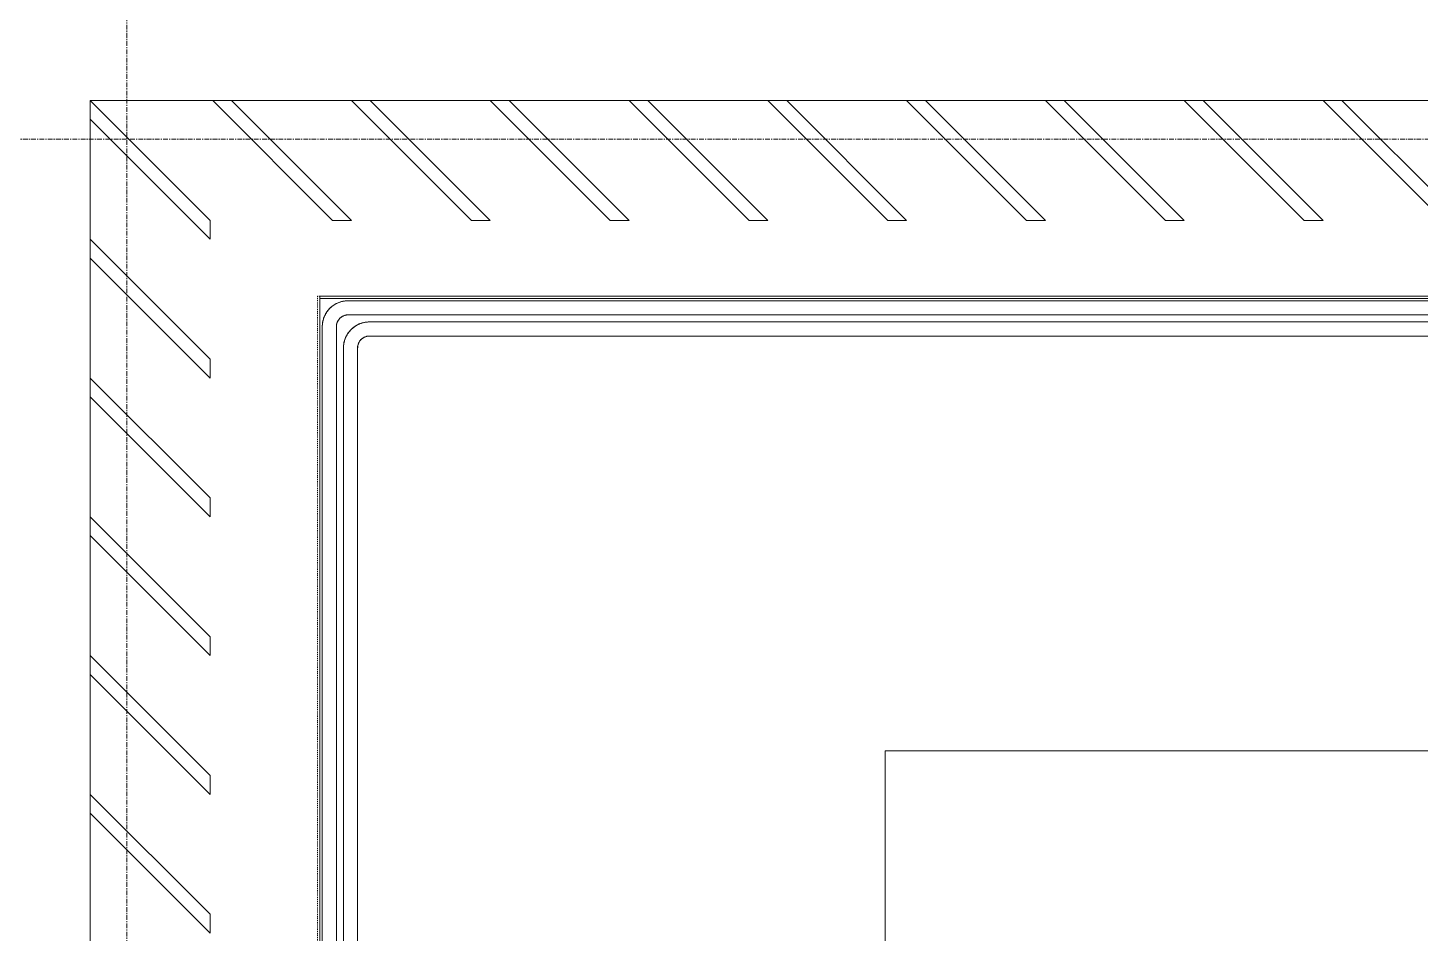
# Model space of a CAD drawing. Header units: inches. Extents: x -1714 to 1984, y -1043 to 970.
# Drawn here: x -1415.4 to -1267.6, y 583 to 679 of the extents above; entities that cross this region are included whole.
import ezdxf

# ---------------------------------------------------------------- set-up
doc = ezdxf.new("R2010")
doc.units = ezdxf.units.IN
doc.header["$MEASUREMENT"] = 0
doc.linetypes.add('Grid Line 1_2_', pattern=[0.875, 0.5, -0.125, 0.125, -0.125])
doc.linetypes.add('Overhead 1_16_', pattern=[0.101562, 0.0625, -0.039062])
for name, color, linetype, lineweight in [('A-FLOR', 192, 'Continuous', 13), ('A-FLOR-HRAL', 11, 'Continuous', 9), ('A-MASS', 70, 'Continuous', 9), ('S-GRID', 1, 'Continuous', 9), ('S-STRS', 31, 'Continuous', 9), ('S-STRS-ANNO', 31, 'Continuous', 9), ('S-STRS-MBND', 31, 'Overhead 1_16_', 9)]:
    doc.layers.add(name, color=color, linetype=linetype, lineweight=lineweight)

# ---------------------------------------------------------------- blocks, each defined once
blk = doc.blocks.new('Top Rail Type - Top Rail_Internal_-1481292-L2 - Architectural')
at = {"layer": 'A-FLOR-HRAL'}
for p, q in [((-1061.59, 650.06), (-1381.37, 650.06)), ((-1384.12, 647.31), (-1384.12, 554.88)), ((-1382.62, 554.88), (-1382.62, 647.31)), ((-1381.37, 648.56), (-1061.59, 648.56))]:
    blk.add_line(p, q, dxfattribs=at)
at = {"layer": 'A-FLOR-HRAL', "flags": 128}
for points in [[(-1381.37, 650.06), (-1381.48, 650.06), (-1381.58, 650.05), (-1381.69, 650.04), (-1381.8, 650.02), (-1381.91, 650), (-1382.02, 649.98), (-1382.13, 649.95), (-1382.23, 649.92), (-1382.33, 649.88), (-1382.44, 649.84), (-1382.54, 649.8), (-1382.64, 649.75), (-1382.73, 649.69), (-1382.83, 649.64), (-1382.92, 649.58), (-1383.01, 649.51), (-1383.09, 649.45), (-1383.18, 649.38), (-1383.26, 649.3), (-1383.34, 649.22), (-1383.41, 649.14), (-1383.48, 649.06), (-1383.55, 648.97), (-1383.62, 648.89), (-1383.68, 648.79), (-1383.74, 648.7), (-1383.79, 648.6), (-1383.84, 648.51), (-1383.89, 648.41), (-1383.93, 648.3), (-1383.97, 648.2), (-1384, 648.1), (-1384.03, 647.99), (-1384.05, 647.88), (-1384.08, 647.78), (-1384.09, 647.67), (-1384.1, 647.56), (-1384.11, 647.45), (-1384.11, 647.34), (-1384.12, 647.31)], [(-1382.62, 647.31), (-1382.61, 647.36), (-1382.61, 647.41), (-1382.61, 647.46), (-1382.6, 647.51), (-1382.59, 647.56), (-1382.58, 647.61), (-1382.57, 647.65), (-1382.55, 647.7), (-1382.53, 647.75), (-1382.52, 647.8), (-1382.5, 647.84), (-1382.47, 647.89), (-1382.45, 647.93), (-1382.42, 647.97), (-1382.4, 648.01), (-1382.37, 648.05), (-1382.34, 648.09), (-1382.3, 648.13), (-1382.27, 648.17), (-1382.24, 648.21), (-1382.2, 648.24), (-1382.16, 648.27), (-1382.12, 648.3), (-1382.08, 648.33), (-1382.04, 648.36), (-1382, 648.39), (-1381.95, 648.41), (-1381.91, 648.43), (-1381.86, 648.45), (-1381.82, 648.47), (-1381.77, 648.49), (-1381.72, 648.51), (-1381.68, 648.52), (-1381.63, 648.53), (-1381.58, 648.54), (-1381.53, 648.55), (-1381.48, 648.55), (-1381.43, 648.56), (-1381.38, 648.56), (-1381.37, 648.56)]]:
    blk.add_lwpolyline(points, dxfattribs=at)
blk = doc.blocks.new('Top Rail Type - Top Rail_Internal_-V12-L2 - Architectural')
at = {"layer": 'A-FLOR-HRAL'}
for p, q in [((-1381.37, 650.06), (-1061.59, 650.06)), ((-1384.12, 554.88), (-1384.12, 647.31)), ((-1382.62, 554.88), (-1382.62, 647.31)), ((-1381.37, 648.56), (-1061.59, 648.56))]:
    blk.add_line(p, q, dxfattribs=at)
for radius in [2.75, 1.25]:
    blk.add_arc((-1381.37, 647.31), radius, 90, 180, dxfattribs=at)
blk = doc.blocks.new('Handrail Type - Handrail_Internal_-1481313-L2 - Architectural')
at = {"layer": 'A-FLOR-HRAL', "flags": 128}
blk.add_lwpolyline([(-1381.37, 650.06), (-1381.48, 650.06), (-1381.58, 650.05), (-1381.69, 650.04), (-1381.8, 650.02), (-1381.91, 650), (-1382.02, 649.98), (-1382.13, 649.95), (-1382.23, 649.92), (-1382.33, 649.88), (-1382.44, 649.84), (-1382.54, 649.8), (-1382.64, 649.75), (-1382.73, 649.69), (-1382.83, 649.64), (-1382.92, 649.58), (-1383.01, 649.51), (-1383.09, 649.45), (-1383.18, 649.38), (-1383.26, 649.3), (-1383.34, 649.22), (-1383.41, 649.14), (-1383.48, 649.06), (-1383.55, 648.97), (-1383.62, 648.89), (-1383.68, 648.79), (-1383.74, 648.7), (-1383.79, 648.6), (-1383.84, 648.51), (-1383.89, 648.41), (-1383.93, 648.3), (-1383.97, 648.2), (-1384, 648.1), (-1384.03, 647.99), (-1384.05, 647.88), (-1384.08, 647.78), (-1384.09, 647.67), (-1384.1, 647.56), (-1384.11, 647.45), (-1384.11, 647.34)], dxfattribs=at)
blk = doc.blocks.new('Handrail Type - Handrail_Internal_-1481332-L2 - Architectural')
at = {"layer": 'A-FLOR-HRAL'}
for p, q in [((-1063.84, 647.81), (-1379.12, 647.81)), ((-1379.12, 646.31), (-1063.84, 646.31)), ((-1381.87, 645.06), (-1381.87, 554.88)), ((-1380.37, 554.88), (-1380.37, 645.06))]:
    blk.add_line(p, q, dxfattribs=at)
at = {"layer": 'A-FLOR-HRAL', "flags": 128}
for points in [[(-1379.12, 647.81), (-1379.23, 647.81), (-1379.33, 647.8), (-1379.44, 647.79), (-1379.55, 647.77), (-1379.66, 647.75), (-1379.77, 647.73), (-1379.88, 647.7), (-1379.98, 647.67), (-1380.08, 647.63), (-1380.19, 647.59), (-1380.29, 647.55), (-1380.39, 647.5), (-1380.48, 647.44), (-1380.58, 647.39), (-1380.67, 647.33), (-1380.76, 647.26), (-1380.84, 647.2), (-1380.93, 647.13), (-1381.01, 647.05), (-1381.09, 646.97), (-1381.16, 646.89), (-1381.23, 646.81), (-1381.3, 646.72), (-1381.37, 646.64), (-1381.43, 646.54), (-1381.49, 646.45), (-1381.54, 646.35), (-1381.59, 646.26), (-1381.64, 646.16), (-1381.68, 646.05), (-1381.72, 645.95), (-1381.75, 645.85), (-1381.78, 645.74), (-1381.8, 645.63), (-1381.83, 645.53), (-1381.84, 645.42), (-1381.85, 645.31), (-1381.86, 645.2), (-1381.86, 645.09), (-1381.87, 645.06)], [(-1380.37, 645.06), (-1380.36, 645.11), (-1380.36, 645.16), (-1380.36, 645.21), (-1380.35, 645.26), (-1380.34, 645.31), (-1380.33, 645.36), (-1380.32, 645.4), (-1380.3, 645.45), (-1380.28, 645.5), (-1380.27, 645.55), (-1380.25, 645.59), (-1380.22, 645.64), (-1380.2, 645.68), (-1380.17, 645.72), (-1380.15, 645.76), (-1380.12, 645.8), (-1380.09, 645.84), (-1380.05, 645.88), (-1380.02, 645.92), (-1379.99, 645.96), (-1379.95, 645.99), (-1379.91, 646.02), (-1379.87, 646.05), (-1379.83, 646.08), (-1379.79, 646.11), (-1379.75, 646.14), (-1379.7, 646.16), (-1379.66, 646.18), (-1379.61, 646.2), (-1379.57, 646.22), (-1379.52, 646.24), (-1379.47, 646.26), (-1379.43, 646.27), (-1379.38, 646.28), (-1379.33, 646.29), (-1379.28, 646.3), (-1379.23, 646.3), (-1379.18, 646.31), (-1379.13, 646.31), (-1379.12, 646.31)]]:
    blk.add_lwpolyline(points, dxfattribs=at)
blk = doc.blocks.new('Handrail Type - Handrail_Internal_-V14-L2 - Architectural')
at = {"layer": 'A-FLOR-HRAL'}
for p, q in [((-1379.12, 647.81), (-1063.84, 647.81)), ((-1379.12, 646.31), (-1063.84, 646.31)), ((-1381.87, 554.88), (-1381.87, 645.06)), ((-1380.37, 554.88), (-1380.37, 645.06))]:
    blk.add_line(p, q, dxfattribs=at)
for radius in [2.75, 1.25]:
    blk.add_arc((-1379.12, 645.06), radius, 90, 180, dxfattribs=at)
blk = doc.blocks.new('Top Rail Type - Top Rail_Internal_-V18-L2 - Architectural')
at = {"layer": 'A-FLOR-HRAL', "linetype": 'Overhead 1_16_'}
for p, q in [((-1381.37, 650.06), (-1061.6, 650.06)), ((-1384.12, 554.89), (-1384.12, 647.31)), ((-1382.62, 554.89), (-1382.62, 647.31)), ((-1381.37, 648.56), (-1061.6, 648.56))]:
    blk.add_line(p, q, dxfattribs=at)
for radius in [2.75, 1.25]:
    blk.add_arc((-1381.37, 647.31), radius, 90, 180, dxfattribs=at)
blk = doc.blocks.new('Handrail Type - Handrail_Internal_-V19-L2 - Architectural')
at = {"layer": 'A-FLOR-HRAL', "linetype": 'Overhead 1_16_'}
for p, q in [((-1381.37, 650.06), (-1061.6, 650.06)), ((-1384.12, 554.89), (-1384.12, 647.31)), ((-1382.62, 554.89), (-1382.62, 647.31)), ((-1381.37, 648.56), (-1061.6, 648.56))]:
    blk.add_line(p, q, dxfattribs=at)
for radius in [2.75, 1.25]:
    blk.add_arc((-1381.37, 647.31), radius, 90, 180, dxfattribs=at)
blk = doc.blocks.new('Handrail Type - Handrail_Internal_-V20-L2 - Architectural')
at = {"layer": 'A-FLOR-HRAL', "linetype": 'Overhead 1_16_'}
for p, q in [((-1379.12, 647.81), (-1063.85, 647.81)), ((-1379.12, 646.31), (-1063.85, 646.31)), ((-1381.87, 554.89), (-1381.87, 645.06)), ((-1380.37, 554.89), (-1380.37, 645.06))]:
    blk.add_line(p, q, dxfattribs=at)
for radius in [2.75, 1.25]:
    blk.add_arc((-1379.12, 645.06), radius, 90, 180, dxfattribs=at)

msp = doc.modelspace()

# ---------------------------------------------------------------- linework, layer by layer
at = {"layer": 'A-FLOR'}
for p, q in [((-1048.85, 671.32), (-1408.74, 671.32)), ((-1408.74, 671.32), (-1408.74, 479.86)), ((-1384.37, 650.56), (-1058.34, 650.56)), ((-1384.37, 471.34), (-1384.37, 650.56))]:
    msp.add_line(p, q, dxfattribs=at)
at = {"layer": 'A-MASS', "lineweight": 13}
for p, q in [((-1396.02, 658.59), (-1408.74, 671.32)), ((-1408.74, 671.32), (-1408.74, 669.32)), ((-1393.74, 671.32), (-1395.74, 671.32)), ((-1395.74, 671.32), (-1383.02, 658.59)), ((-1381.02, 658.59), (-1393.74, 671.32)), ((-1379.02, 671.32), (-1381.02, 671.32)), ((-1381.02, 671.32), (-1368.29, 658.59)), ((-1366.29, 658.59), (-1379.02, 671.32)), ((-1364.29, 671.32), (-1366.29, 671.32)), ((-1366.29, 671.32), (-1353.56, 658.59)), ((-1351.56, 658.59), (-1364.29, 671.32)), ((-1349.56, 671.32), (-1351.56, 671.32)), ((-1351.56, 671.32), (-1338.83, 658.59)), ((-1336.83, 658.59), (-1349.56, 671.32)), ((-1334.83, 671.32), (-1336.83, 671.32)), ((-1336.83, 671.32), (-1324.11, 658.59)), ((-1322.11, 658.59), (-1334.83, 671.32)), ((-1320.11, 671.32), (-1322.11, 671.32)), ((-1322.11, 671.32), (-1309.38, 658.59)), ((-1307.38, 658.59), (-1320.11, 671.32)), ((-1305.38, 671.32), (-1307.38, 671.32)), ((-1307.38, 671.32), (-1294.65, 658.59)), ((-1292.65, 658.59), (-1305.38, 671.32)), ((-1290.65, 671.32), (-1292.65, 671.32)), ((-1292.65, 671.32), (-1279.92, 658.59)), ((-1277.92, 658.59), (-1290.65, 671.32)), ((-1275.92, 671.32), (-1277.92, 671.32)), ((-1277.92, 671.32), (-1265.19, 658.59)), ((-1263.19, 658.59), (-1275.92, 671.32)), ((-1408.74, 669.32), (-1396.02, 656.59)), ((-1396.02, 656.59), (-1396.02, 658.59)), ((-1383.02, 658.59), (-1381.02, 658.59)), ((-1368.29, 658.59), (-1366.29, 658.59)), ((-1353.56, 658.59), (-1351.56, 658.59)), ((-1338.83, 658.59), (-1336.83, 658.59)), ((-1324.11, 658.59), (-1322.11, 658.59)), ((-1309.38, 658.59), (-1307.38, 658.59)), ((-1294.65, 658.59), (-1292.65, 658.59)), ((-1279.92, 658.59), (-1277.92, 658.59)), ((-1396.02, 643.86), (-1408.74, 656.59)), ((-1408.74, 656.59), (-1408.74, 654.59)), ((-1408.74, 654.59), (-1396.02, 641.86)), ((-1396.02, 641.86), (-1396.02, 643.86)), ((-1396.02, 629.14), (-1408.74, 641.86)), ((-1408.74, 641.86), (-1408.74, 639.86)), ((-1408.74, 639.86), (-1396.02, 627.14)), ((-1396.02, 627.14), (-1396.02, 629.14)), ((-1396.02, 614.41), (-1408.74, 627.14)), ((-1408.74, 627.14), (-1408.74, 625.14)), ((-1408.74, 625.14), (-1396.02, 612.41)), ((-1396.02, 612.41), (-1396.02, 614.41)), ((-1396.02, 599.68), (-1408.74, 612.41)), ((-1408.74, 612.41), (-1408.74, 610.41)), ((-1408.74, 610.41), (-1396.02, 597.68)), ((-1396.02, 597.68), (-1396.02, 599.68)), ((-1396.02, 584.95), (-1408.74, 597.68)), ((-1408.74, 597.68), (-1408.74, 595.68)), ((-1408.74, 595.68), (-1396.02, 582.95)), ((-1396.02, 582.95), (-1396.02, 584.95))]:
    msp.add_line(p, q, dxfattribs=at)
at = {"layer": 'S-GRID', "linetype": 'Grid Line 1_2_'}
for p, q in [((-1404.85, -1043.15), (-1404.85, 921.91)), ((-1714.25, 667.21), (1936.33, 667.21))]:
    msp.add_line(p, q, dxfattribs=at)
at = {"layer": 'S-STRS'}
msp.add_line((-1058.59, 650.31), (-1384.37, 650.31), dxfattribs=at)
at = {"layer": 'S-STRS-ANNO'}
for p, q in [((-1324.37, 602.31), (-1118.59, 602.31)), ((-1324.37, 554.31), (-1324.37, 602.31))]:
    msp.add_line(p, q, dxfattribs=at)
at = {"layer": 'S-STRS-MBND'}
for p, q in [((-1058.35, 650.56), (-1384.62, 650.56)), ((-1384.62, 650.56), (-1384.62, 554.03)), ((-1058.6, 650.31), (-1384.37, 650.31)), ((-1384.37, 650.31), (-1384.37, 554.03))]:
    msp.add_line(p, q, dxfattribs=at)

# ---------------------------------------------------------------- block references
at = {"layer": 'A-FLOR-HRAL'}
for name in ['Top Rail Type - Top Rail_Internal_-V18-L2 - Architectural', 'Handrail Type - Handrail_Internal_-V19-L2 - Architectural', 'Top Rail Type - Top Rail_Internal_-1481292-L2 - Architectural', 'Top Rail Type - Top Rail_Internal_-V12-L2 - Architectural', 'Handrail Type - Handrail_Internal_-1481313-L2 - Architectural', 'Handrail Type - Handrail_Internal_-1481332-L2 - Architectural', 'Handrail Type - Handrail_Internal_-V14-L2 - Architectural', 'Handrail Type - Handrail_Internal_-V20-L2 - Architectural']:
    msp.add_blockref(name, (0, 0), dxfattribs=at)

doc.saveas('drawing.dxf')
